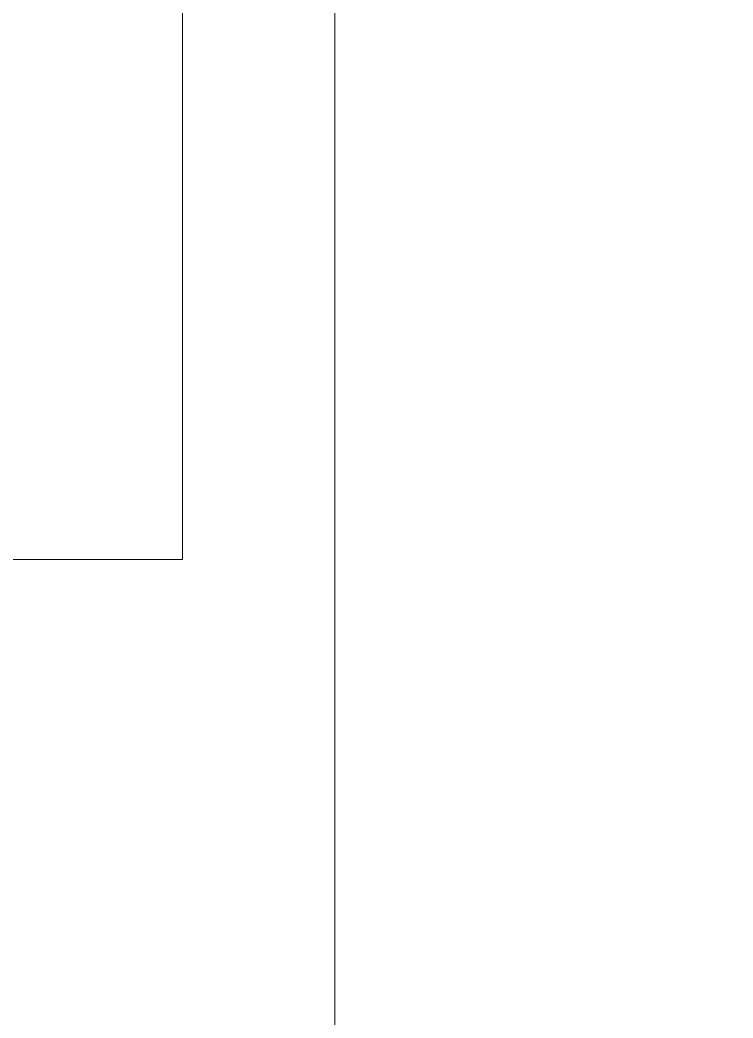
# Model space of a CAD drawing. Header units: millimetres. Extents: x -13069 to 207500, y -71366 to 56785.
# Drawn here: x 43308.3 to 43442.8, y 10581.6 to 10770.1 of the extents above; entities that cross this region are included whole.
import ezdxf

# ---------------------------------------------------------------- set-up
doc = ezdxf.new("R2010")
doc.units = ezdxf.units.MM
doc.layers.add('Марки', color=7, linetype='Continuous', lineweight=20)
doc.layers.add('Потолки штриховка', color=7, linetype='Continuous', lineweight=9)

# ---------------------------------------------------------------- blocks, each defined once
blk = doc.blocks.new('ADSK_Марка_Потолок - ADSK_Марка и Смещение от уровня-155896-План потолков 1-го этажа')
at = {"layer": 'Марки'}
blk.add_line((-6, 4.5), (-6, 0), dxfattribs=at)

msp = doc.modelspace()

# ---------------------------------------------------------------- hatches: boundary and pattern name
at = {"layer": 'Потолки штриховка', "lineweight": 18}
h = msp.add_hatch(dxfattribs=at)
h.set_pattern_fill('FP_69', color=256, style=0, pattern_type=2)
h.set_pattern_definition([(0, (0, 0), (222.25, 222.25), [222.25, -222.25]), (90, (222.25, 0), (-222.25, 222.25), [222.25, -222.25])])
h.paths.add_polyline_path([(44288.529, 9941.161), (44341.322, 9941.161), (44356.851, 9943.205), (44371.322, 9949.2), (44383.749, 9958.735), (44393.284, 9971.161), (44399.278, 9985.632), (44401.322, 10001.161), (44401.322, 11073.161), (44399.278, 11088.69), (44393.284, 11103.161), (44383.749, 11115.587), (44371.322, 11125.123), (44356.851, 11131.117), (44341.322, 11133.161), (43269.322, 11133.161), (43253.793, 11131.117), (43239.322, 11125.123), (43226.896, 11115.587), (43217.361, 11103.161), (43211.367, 11088.69), (43209.322, 11073.161), (43209.322, 10001.161), (43211.367, 9985.632), (43217.361, 9971.161), (43226.896, 9958.735), (43239.322, 9949.2), (43253.793, 9943.205), (43269.322, 9941.161), (43831.217, 9941.161)])

# ---------------------------------------------------------------- block references
at = {"layer": 'Марки', "xscale": 99.99999999999993, "yscale": 99.99999999999993, "zscale": 99.99999999999993}
msp.add_blockref('ADSK_Марка_Потолок - ADSK_Марка и Смещение от уровня-155896-План потолков 1-го этажа', (43967.719, 10454.619), dxfattribs=at)

doc.saveas('drawing.dxf')
